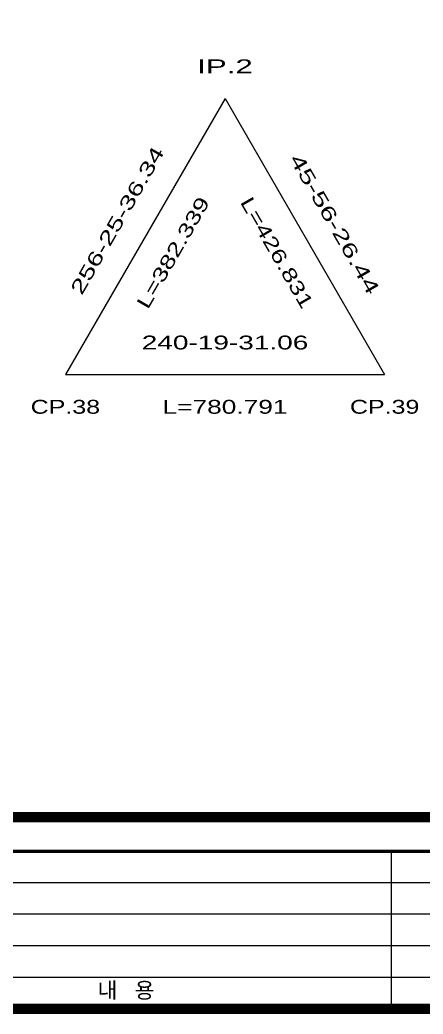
# Model space of a CAD drawing. Header units: millimetres. Extents: x 0 to 841, y 0 to 594.
# Drawn here: x 400.3 to 477, y 19 to 208.3 of the extents above; entities that cross this region are included whole.
import ezdxf
from ezdxf.enums import TextEntityAlignment as Align

# ---------------------------------------------------------------- set-up
doc = ezdxf.new("R2010")
doc.units = ezdxf.units.MM
doc.header["$LTSCALE"] = 10
for name, color, linetype in [('CA-TABL-LIN2', 1, 'Continuous'), ('CA-TABL-TEX1', 6, 'Continuous'), ('CA-TABL-TEX2', 3, 'Continuous'), ('CX-BORD', 3, 'Continuous'), ('CX-BORD-LIN1', 4, 'Continuous'), ('CX-BORD-LIN2', 3, 'Continuous'), ('CX-BORD-TEX2', 7, 'Continuous'), ('CX-BORD-TEX3', 6, 'Continuous'), ('CZ-LIN1', 7, 'Continuous')]:
    doc.layers.add(name, color=color, linetype=linetype)
doc.styles.add('RP2', font='Dotum.ttf')
doc.styles.add('TB_TEXT', font='Dotum.ttf')
doc.styles.add('TB_WBTXT', font='Dotum.ttf')
doc.styles.add('TB_WMTXT', font='Dotum.ttf')

# ---------------------------------------------------------------- blocks, each defined once
blk = doc.blocks.new('CXBLKA1-KHCA-부산~울산409_K2H')
at = {"layer": 'CX-BORD-LIN1', "const_width": 2}
blk.add_lwpolyline([(821, 20), (25, 20), (25, 574), (821, 574)], close=True, dxfattribs=at)
at = {"layer": 'CX-BORD-LIN1'}
for points, const_width in [([(821, 50), (25, 50)], 0.6), ([(591, 26), (295, 26)], 0.2)]:
    blk.add_lwpolyline(points, dxfattribs=dict(at, const_width=const_width))
blk.add_lwpolyline([(471, 20), (471, 50)], dxfattribs=at)
at = {"layer": 'CX-BORD-LIN2'}
for points in [[(591, 44), (295, 44)], [(591, 38), (295, 38)], [(591, 32), (295, 32)]]:
    blk.add_lwpolyline(points, dxfattribs=at)
at = {"layer": 'CX-BORD-LIN1', "style": 'TB_TEXT'}
for tag, height, p in [('TR_RNUM4', 3, (310.11, 46.64)), ('TR_RDAT4', 3.5, (342.5, 47)), ('TR_DGN4', 3.5, (484.12, 47)), ('TR_CHK4', 3.5, (524.12, 47)), ('TR_APP4', 3.5, (564.12, 47)), ('TR_RNUM3', 3, (310.11, 40.64)), ('TR_RDAT3', 3.5, (342.5, 41)), ('TR_DGN3', 3.5, (484.12, 41)), ('TR_CHK3', 3.5, (524.12, 41)), ('TR_APP3', 3.5, (564.12, 41)), ('TR_RNUM2', 3, (310.11, 34.64)), ('TR_RDAT2', 3.5, (342.5, 35)), ('TR_DGN2', 3.5, (484.12, 35)), ('TR_CHK2', 3.5, (524.12, 35)), ('TR_APP2', 3.5, (564.12, 35)), ('TR_RDAT1', 3.5, (342.5, 29)), ('TR_DGN1', 3.5, (484.12, 29)), ('TR_CHK1', 3.5, (524.12, 29)), ('TR_APP1', 3.5, (564.12, 29)), ('TR_RNUM1', 3, (310.11, 28.64))]:
    blk.add_attdef(tag, text='', height=height, dxfattribs=at).set_placement(p, align=Align.MIDDLE_CENTER)
for tag, p in [('TR_RCON4', (367.3, 47)), ('TR_RCON3', (367.3, 41)), ('TR_RCON2', (367.3, 35)), ('TR_RCON1', (367.3, 29))]:
    blk.add_attdef(tag, text='', height=3.5, dxfattribs=at).set_placement(p, align=Align.MIDDLE_LEFT)
at = {"layer": 'CX-BORD-LIN2', "style": 'TB_TEXT'}
blk.add_attdef('TD_VERSION', text='', height=3, rotation=90, dxfattribs=at).set_placement((825.5, 68.01), align=Align.MIDDLE_CENTER)
at = {"layer": 'CX-BORD-TEX2', "style": 'TB_WMTXT'}
for tag, height, p in [('TB_CNAME', 5, (40.34, 551.83)), ('TB_CSCOP', 4, (41.63, 543.83))]:
    blk.add_attdef(tag, text='', height=height, dxfattribs=at).set_placement(p, align=Align.BOTTOM_LEFT)
at = {"layer": 'CX-BORD-TEX2', "style": 'TB_WBTXT'}
for tag, height, p in [('TB_MTITIL', 10, (423, 553.33)), ('TB_STITL', 7, (423, 538.33))]:
    blk.add_attdef(tag, text='', height=height, dxfattribs=at).set_placement(p, align=Align.MIDDLE_CENTER)
at = {"layer": 'CX-BORD-TEX3', "style": 'TB_TEXT'}
blk.add_text('내   용', height=3, dxfattribs=at).set_placement((420.5, 23.58), align=Align.MIDDLE)
for tag, height, p in [('TD_DCOMP', 4.5, (242.5, 45)), ('TD_CSECT', 4.5, (636, 45)), ('TD_DNAME_TOP', 4.5, (780, 45)), ('TD_DNAME_MAIN', 4.5, (780, 39.01)), ('TD_CCOMP', 4.5, (242.5, 35)), ('TD_HSCAL', 4.5, (651.7, 35.24)), ('TD_VSCAL', 4.5, (680.78, 35.24)), ('TD_DNAME_BOT', 3, (780, 33.65)), ('TD_CNAME', 4.5, (90, 25.75)), ('TD_FIELD', 4.5, (207.5, 25.53)), ('TD_CSTEP', 4.5, (278.24, 25.53)), ('TD_DWGCODE', 4.5, (666, 25.39)), ('TD_DWGNO', 4.5, (780, 25.39))]:
    blk.add_attdef(tag, text='', height=height, dxfattribs=at).set_placement(p, align=Align.MIDDLE_CENTER)
at = {"layer": 'CX-BORD-TEX3', "style": 'TB_TEXT', "width": 0.9}
blk.add_attdef('TD_CDIST', text='', height=4, dxfattribs=at).set_placement((681, 45), align=Align.MIDDLE_CENTER)

msp = doc.modelspace()

# ---------------------------------------------------------------- linework, layer by layer
at = {"layer": 'CA-TABL-LIN2', "linetype": 'Continuous'}
for p, q in [((439.32, 193.35), (408.96, 140.76)), ((439.32, 193.35), (469.68, 140.76)), ((408.96, 140.76), (469.68, 140.76))]:
    msp.add_line(p, q, dxfattribs=at)
at = {"layer": 'CZ-LIN1', "const_width": 2}
msp.add_lwpolyline([(48.65, 541.03), (48.65, 56.49), (799.09, 56.49), (799.09, 541.03)], close=True, dxfattribs=at)

# ---------------------------------------------------------------- block references
at = {"layer": 'CX-BORD'}
msp.add_blockref('CXBLKA1-KHCA-부산~울산409_K2H', (0, 0), dxfattribs=at)

# ---------------------------------------------------------------- texts
at = {"layer": 'CA-TABL-TEX1', "style": 'RP2'}
for s, width, p, p2 in [('IP.2', 1.549133, (434.04, 198.15), (444.6, 198.15)), ('CP.38', 1.239072, (402.36, 133.32), (415.56, 133.32)), ('CP.39', 1.239072, (463.08, 133.32), (476.28, 133.32))]:
    msp.add_text(s, height=2.64, dxfattribs=dict(at, width=width)).set_placement(p, p2, align=Align.FIT)
at = {"layer": 'CA-TABL-TEX2', "style": 'RP2'}
for s, rotation, width, p, p2 in [('256-25-36.34', 60, 1.269777, (412.06, 155.74), (427.9, 183.17)), (' 45-56-26.44', 300, 1.318033, (450.73, 183.17), (466.57, 155.74)), ('L=382.339', 60, 1.296014, (424.64, 153.05), (436.52, 173.62)), ('L=426.831', 300, 1.296014, (442.11, 173.62), (453.99, 153.05))]:
    msp.add_text(s, height=2.64, rotation=rotation, dxfattribs=dict(at, width=width)).set_placement(p, p2, align=Align.FIT)
for s, width, p, p2 in [('240-19-31.06', 1.269777, (423.48, 145.56), (455.16, 145.56)), ('L=780.791', 1.296014, (427.44, 133.32), (451.2, 133.32))]:
    msp.add_text(s, height=2.64, dxfattribs=dict(at, width=width)).set_placement(p, p2, align=Align.FIT)

doc.saveas('drawing.dxf')
